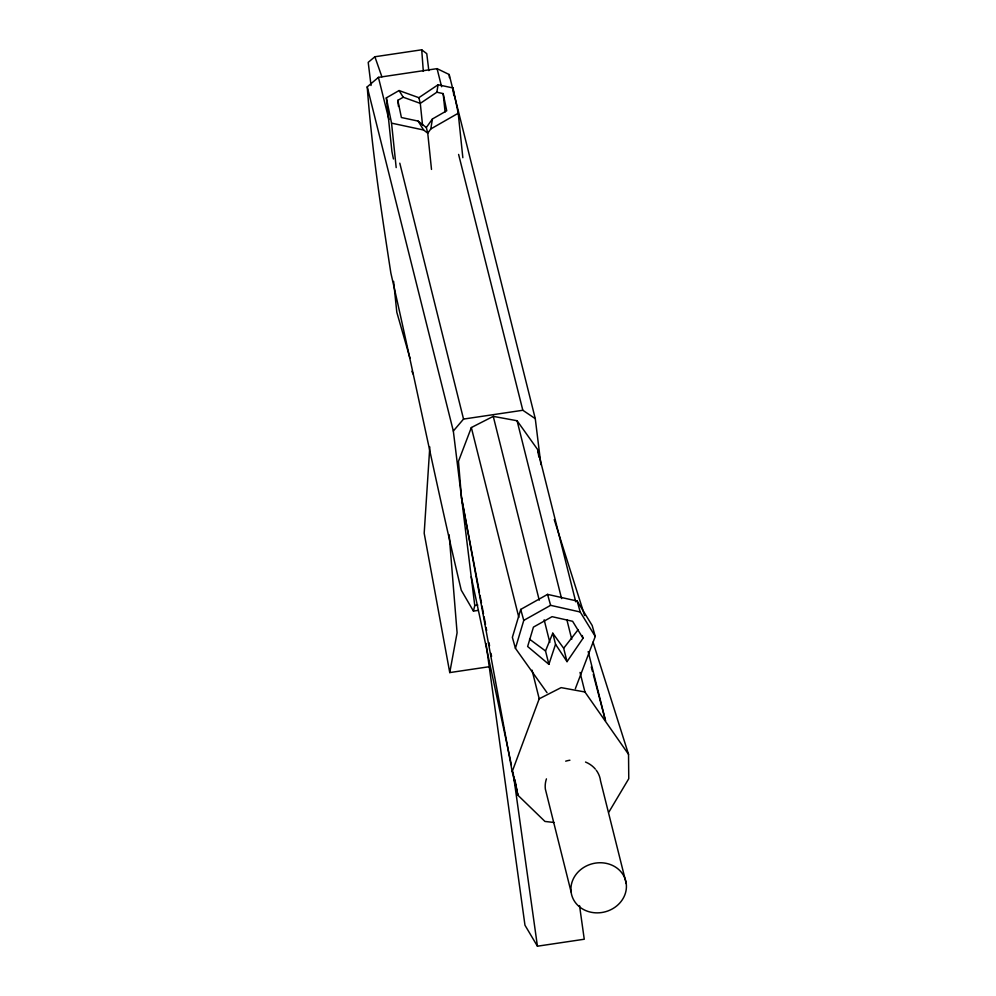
<?xml version="1.0" encoding="UTF-8"?>
<svg xmlns="http://www.w3.org/2000/svg" width="996" height="996" viewBox="0 0 996 996"><rect width="100%" height="100%" fill="white"/><g stroke="black" fill="none" stroke-linecap="round" stroke-linejoin="round"><path stroke-width="1.49" d="M429.799 446.943L424.184 533.234L449.756 672.586L489.223 666.722M431.505 169.42L427.745 133.215L430.782 128.957L432.438 118.96L446.718 110.78L443.158 93.587L436.846 92.23L420.287 103.372L403.231 97.234L399.072 90.561L386.336 97.857L391.914 151.517L393.445 158.949M436.846 92.23L438.078 84.76L452.993 87.959L458.222 113.245L462.841 157.704M449.756 672.586L457.089 632.771L449.159 534.777M477.993 610.424L473.449 611.096L474.756 605.518L453.329 431.044L367.238 86.864L378.418 77.364L437.07 68.649L449.184 74.526L535.275 418.656L540.915 464.622M575.352 688.684L595.259 636.456L592.184 625.5L577.157 601.036L547.551 594.375L520.709 609.428L512.367 637.353L515.43 648.309L547.016 692.668M515.43 648.309L523.772 620.384L520.709 609.428M548.883 664.344L555.544 644.288L552.768 633.207L545.522 650.961L548.883 664.344L527.643 646.504L533.433 627.119L552.058 616.673L572.613 621.292L583.034 638.274L567.035 661.643L555.544 644.288M553.963 822.472L544.949 821.439L517.858 795.182L512.193 771.614L539.21 698.794L532.038 670.159M575.75 601.821L537.678 449.607L517.086 420.748L493.257 416.365L471.345 427.545L458.459 461.385L461.534 497.813L512.193 771.614M608.979 811.927L628.762 778.71L628.538 754.333L593.031 642.134M403.231 97.234L397.84 100.322L401.388 117.516L418.096 121.089L423.649 130.015L427.745 133.215L426.325 127.525L432.438 118.96M567.035 661.643L563.674 648.259L578.166 629.646M453.329 431.044L463.538 419.079L522.825 410.265L535.275 418.656M428.828 70.616L426.761 53.66L421.719 49.8L374.882 56.76L368.209 62.35L371.035 85.482M399.072 90.561L418.855 97.683L438.078 84.76M430.782 128.957L458.222 113.245M523.772 620.384L550.614 605.331L580.22 611.992L595.259 636.456M539.21 698.794L561.122 687.626L584.938 691.996L628.538 754.333M474.756 605.518L477.794 605.058M486.023 643.491L524.967 925.222L537.429 946.2L584.254 939.24L579.535 905.601M386.336 97.857L391.553 123.143L423.649 130.015M529.511 639.171L545.522 650.961M418.096 121.089L426.325 127.525M552.768 633.207L563.674 648.259M473.449 611.096L461.248 590.167C436.111 484.828 414.996 378.617 390.868 273.091C381.356 211.252 371.794 149.3 367.238 86.864M411.896 371.296L413.116 374.073M374.882 56.76L381.891 76.792M554.237 519.588L584.615 615.553M410.016 358.336L396.806 312.246L393.607 281.37M577.157 601.036L580.22 611.992M582.274 635.535L583.034 638.274M547.551 594.375L550.614 605.331M591.3 666.934L592.483 671.428M593.28 674.417L605.531 720.867L588.188 651.546M437.07 68.649L441.602 86.714M458.608 154.43L522.825 410.265M517.086 420.748L561.57 598.571M566.849 619.661L571.741 639.258M580.033 672.412L584.938 691.996M626.26 883.701A27.925 24.875 -14 0 0 582.249 868.437A27.925 24.875 -14 0 0 587.503 911.265A27.925 24.875 -14 0 0 626.26 883.701L600.538 780.864A27.925 24.875 -14 0 0 596.218 770.169M418.855 97.683L420.287 103.372L422.528 125.01M493.257 416.365L539.247 600.215M544.152 619.811L549.804 642.42M471.345 427.545L518.841 617.42M378.418 77.364L388.913 119.52M399.794 163.17L463.538 419.079M571.082 891.893L545.347 789.056A27.925 24.875 -14 0 1 546.431 778.872M471.233 576.796L511.384 764.853M513.973 776.98L517.858 795.182L514.969 779.93M461.534 497.813L479.437 592.359M480.022 595.409L481.466 603.028M482.039 606.078L483.483 613.71M484.068 616.761L485.513 624.38M486.085 627.43L486.658 630.48M488.974 642.681L489.546 645.732M490.991 653.351L491.576 656.401M537.678 449.607L538.886 457.114M537.429 946.2L513.015 771.95M452.993 87.959L453.79 95.616M443.158 93.587L445.075 111.988M397.84 100.322L398.475 106.448M391.553 123.143L396.184 167.602M449.184 74.526L449.42 77.613M421.719 49.8L423.312 71.363M565.691 761.168A27.925 24.875 -14 0 1 569.911 760.234M585.524 762.04A27.925 24.875 -14 0 1 595.322 769.049"/></g></svg>
